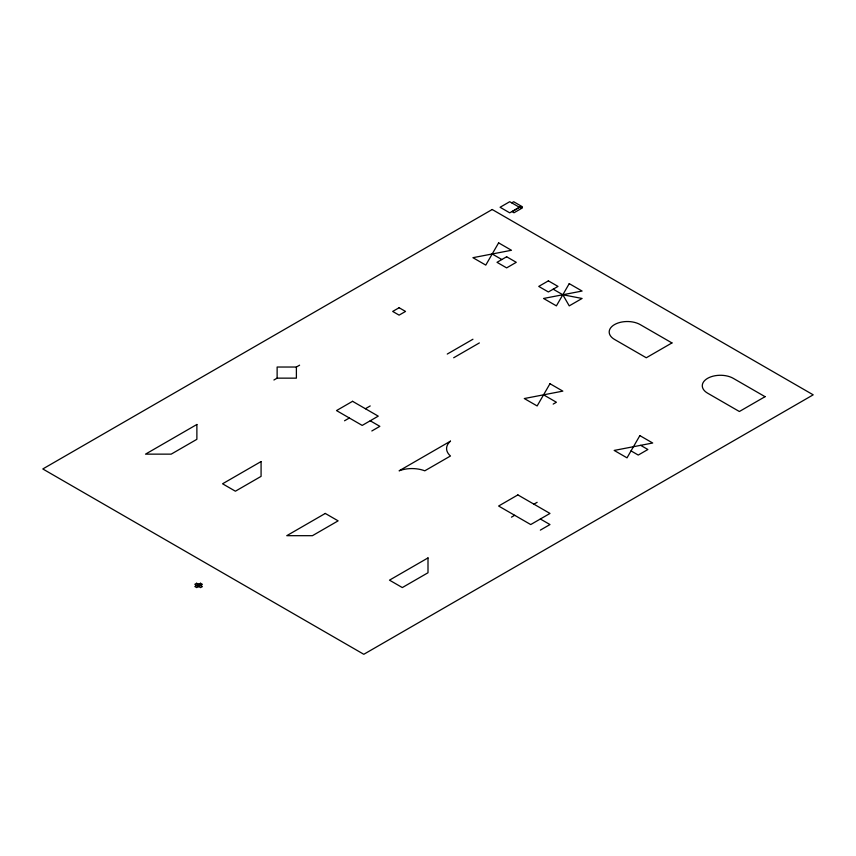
<?xml version="1.0" encoding="UTF-8"?>
<svg xmlns="http://www.w3.org/2000/svg" width="856" height="856" viewBox="0 0 856 856"><rect width="100%" height="100%" fill="white"/><g stroke="black" fill="none" stroke-linecap="round" stroke-linejoin="round"><path stroke-width="1.28" d="M511.76 202.861L513.686 201.749L522.417 206.788L520.491 207.901L509.727 201.706L500.097 207.27L509.727 212.834L519.357 207.27M273.92 380L277.13 378.149L296.39 378.149L296.39 367.031L299.6 365.18M447.26 354.063L472.94 339.233M344.54 420.778L349.355 417.995M365.405 408.729L370.22 405.947M453.68 357.765L479.36 342.935M371.825 430.975L379.85 426.341L370.22 420.778M553.19 404.096L556.4 402.245L543.56 394.83M511.46 517.152L514.67 515.291M533.93 504.173L537.14 502.322M540.35 530.121L549.98 524.557L540.35 519.004M296.39 367.031L277.13 367.031L277.13 378.149M562.82 294.753L582.08 298.466L569.24 305.87L562.82 294.753L553.19 289.2M492.2 253.986L501.83 259.539M640.663 445.334L647.885 449.507L638.255 455.06L631.033 450.898M198.688 584.295L200.582 585.386M196.645 585.483L198.539 586.574M498.62 242.858L485.78 265.103L472.94 257.688L511.46 250.273L498.62 242.858M569.24 283.636L556.4 305.87L543.56 298.466L582.08 291.051L569.24 283.636M549.98 383.713L537.14 405.947L524.3 398.543L562.82 391.128L549.98 383.713M639.86 435.608L627.02 457.842L614.18 450.427L652.7 443.012L639.86 435.608M492.2 209.506L42.8 468.96L363.8 654.294L813.2 394.83L492.2 209.506M520.491 206.788L512.059 211.657L513.985 212.769L522.417 207.901L520.491 206.788M196.88 424.48L145.52 454.14L171.2 454.14L196.88 439.31L196.88 424.48M399.11 307.732L392.69 311.434L399.11 315.136L405.53 311.434L399.11 307.732M506.645 256.757L497.015 262.321L506.645 267.885L516.275 262.321L506.645 256.757M548.375 280.854L538.745 286.418L548.375 291.971L558.005 286.418L548.375 280.854M352.565 401.314L336.515 410.58L362.195 425.411L378.245 416.144L352.565 401.314M261.08 461.545L222.56 483.79L235.4 491.205L261.08 476.375L261.08 461.545M196.645 583.257L194.836 584.295L200.582 587.612L202.391 586.574L196.645 583.257M200.497 583.257L194.836 586.52L196.73 587.612L202.391 584.348L200.497 583.257M325.28 513.44L286.76 535.685L312.44 535.685L338.12 520.855L325.28 513.44M450.47 441.161L399.11 470.811A23.144 13.364 0 0 1 424.79 470.811L450.47 455.991A23.144 13.364 0 0 1 450.47 441.161M671.96 342.935L646.28 357.765L614.501 339.415A18.158 10.486 0 0 1 614.501 324.595A18.158 10.486 0 0 1 640.181 324.595L671.96 342.935M517.88 494.907L498.62 506.024L530.72 524.557L549.98 513.44L517.88 494.907M428 557.919L389.48 580.154L402.32 587.569L428 572.75L428 557.919M765.05 396.681L739.37 411.511L707.591 393.161A18.158 10.486 0 0 1 707.591 378.341A18.158 10.486 0 0 1 733.271 378.341L765.05 396.681"/></g></svg>
